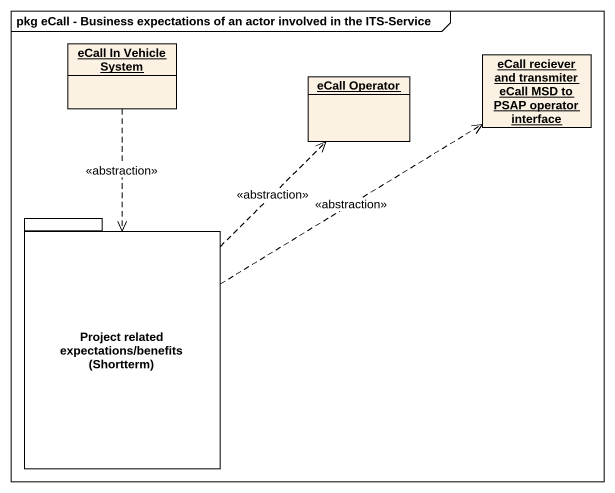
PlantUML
@startuml
mainframe pkg eCall - Business expectations of an actor involved in the ITS-Service
hide circle
hide empty members
object "eCall In Vehicle System" as eCall_In_Vehicle_System
object "eCall Operator" as eCall_Operator
object "eCall reciever and transmiter eCall MSD to PSAP operator interface" as eCall_reciever_and
package "Project related expectations/benefits (Shortterm)" as Project_related {
}
eCall_In_Vehicle_System ..> Project_related : <<abstraction>>
Project_related .up.> eCall_Operator : <<abstraction>>
Project_related .up.> eCall_reciever_and : <<abstraction>>
@enduml
